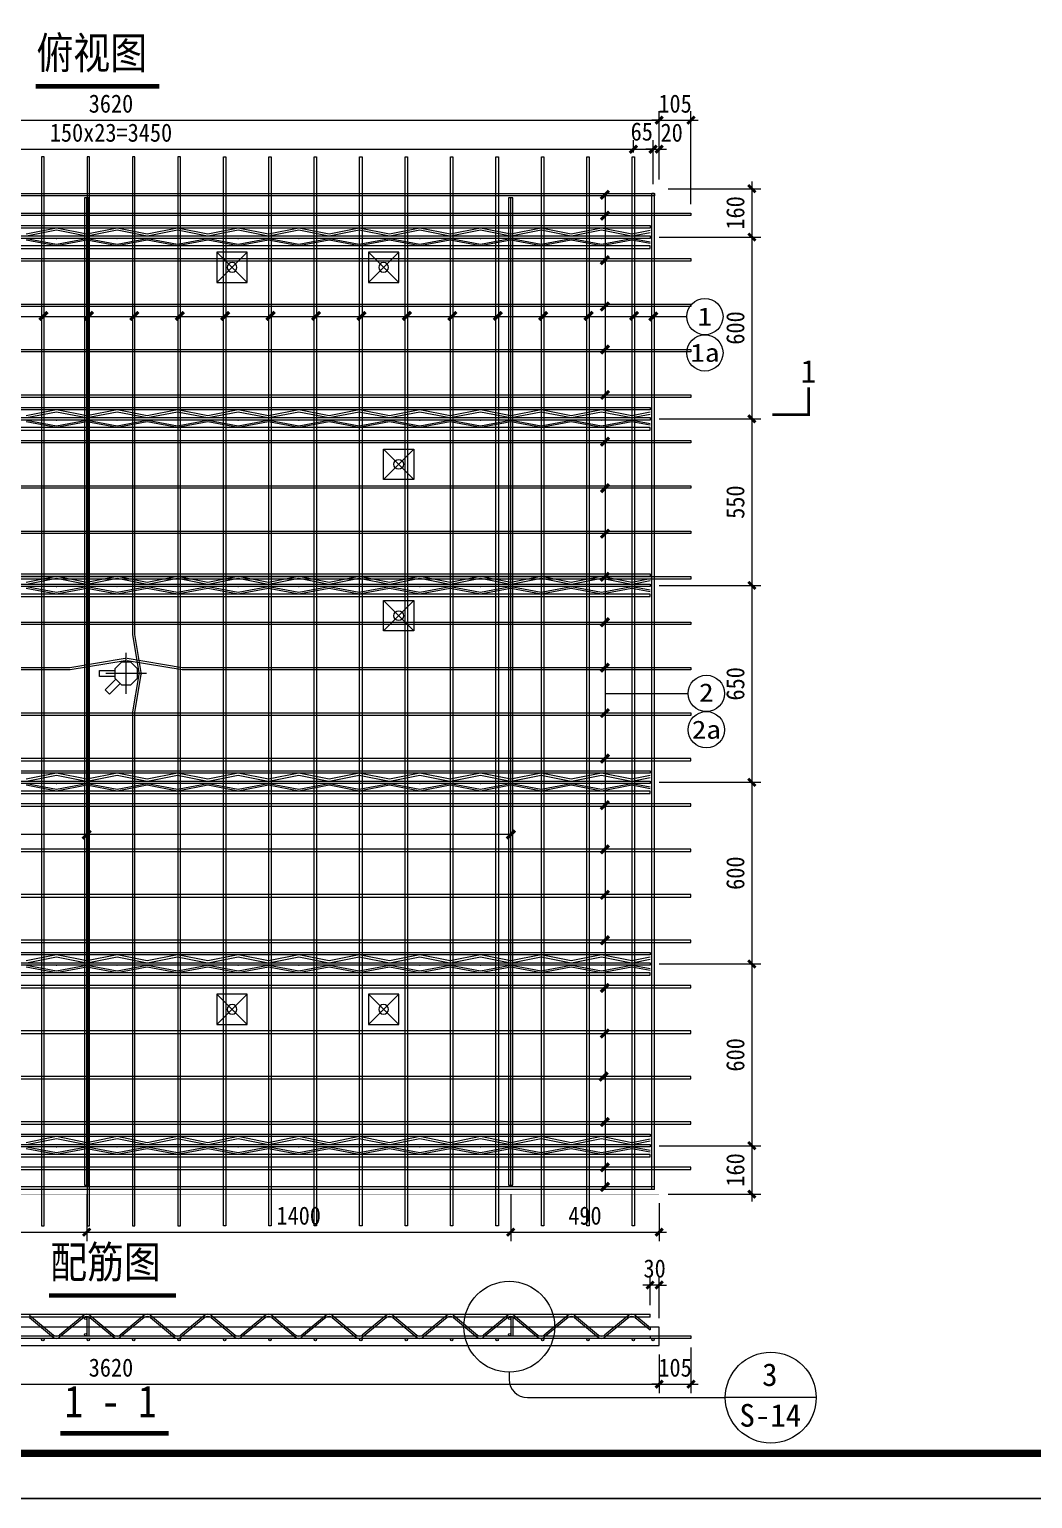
# Model space of a CAD drawing. Header units: millimetres. Extents: x 147 to 28941, y 5 to 9031.
# Drawn here: x 2966 to 6279, y 121 to 4973 of the extents above; entities that cross this region are included whole.
import ezdxf
from ezdxf.enums import TextEntityAlignment as Align

# ---------------------------------------------------------------- set-up
doc = ezdxf.new("R2010")
doc.units = ezdxf.units.MM
doc.linetypes.add('ACAD_ISO10W100', pattern=[18, 12, -3, 0, -3])
for name, color, linetype in [('EQUIP-照明', 3, 'Continuous'), ('S-DETL-TEXT', 7, 'Continuous'), ('YZ-下划线', 1, 'ACAD_ISO10W100'), ('YZ-标题文字', 2, 'Continuous'), ('YZ-索引图号', 3, 'Continuous'), ('图框2', 1, 'Continuous'), ('图框线', 7, 'Continuous'), ('桁架', 4, 'Continuous'), ('钢筋', 7, 'Continuous')]:
    doc.layers.add(name, color=color, linetype=linetype)
for name, color, linetype, lineweight in [('PUB_DIM', 3, 'Continuous', 15), ('YG-标注', 151, 'Continuous', 15), ('YZ-符号', 96, 'Continuous', 9), ('墙板支撑', 7, 'Continuous', 15), ('文字标注', 7, 'Continuous', 15), ('轮廓线', 2, 'Continuous', 13)]:
    doc.layers.add(name, color=color, linetype=linetype, lineweight=lineweight)
doc.styles.add('YG-样式 2', font='simhei.ttf')
doc.styles.add('YZ-样式 1', font='simhei.ttf', dxfattribs={"width": 0.85})
doc.styles.add('YZ-样式 2', font='simhei.ttf', dxfattribs={"width": 0.9})
doc.dimstyles.new('YZ-30', dxfattribs={"dimscale": 30, "dimtxt": 2, "dimasz": 0.8, "dimexe": 1, "dimexo": 1, "dimgap": 0.8, "dimtad": 1, "dimdec": 0, "dimzin": 1, "dimdsep": 46, "dimtxsty": 'YZ-样式 2', "dimblk": 'ARCHTICK', "dimcen": 250, "dimdle": 0.8, "dimclrd": 151, "dimclre": 151, "dimclrt": 7, "dimazin": 0, "dimtfac": 1, "dimtdec": 0, "dimtix": 1, "dimtmove": 2, "dimatfit": 2, "dimldrblk": 'ARCHTICK', "dimfxl": 1, "dimlwd": 9, "dimlwe": 9, "dimarcsym": 0})

# ---------------------------------------------------------------- blocks, each defined once
blk = doc.blocks.new('_ArchTick')
at = {"color": 0, "linetype": 'ByBlock', "const_width": 0.4}
blk.add_lwpolyline([(-0.5, -0.5), (0.5, 0.5)], dxfattribs=at)
blk = doc.blocks.new('*D42')
at = {"layer": 'Defpoints', "color": 0, "ltscale": 30, "transparency": 16777216}
for p in [(5015.7, 4286.7), (5015.7, 3686.7), (5351.8, 3686.7)]:
    blk.add_point(p, dxfattribs=at)
at = {"layer": 'YG-标注', "color": 151, "lineweight": 9, "ltscale": 30, "transparency": 16777216}
for p, q in [((5045.7, 4286.7), (5381.8, 4286.7)), ((5351.8, 4310.7), (5351.8, 3662.7)), ((5045.7, 3686.7), (5381.8, 3686.7))]:
    blk.add_line(p, q, dxfattribs=at)
at = {"layer": 'YG-标注', "color": 151, "lineweight": 9, "ltscale": 30, "transparency": 16777216, "xscale": 24, "yscale": 24, "zscale": 24}
for p, rotation in [((5351.8, 4286.7), 90), ((5351.8, 3686.7), 270)]:
    blk.add_blockref('_ArchTick', p, dxfattribs=dict(at, rotation=rotation))
at = {"layer": 'YG-标注', "color": 7, "lineweight": 9, "ltscale": 30, "transparency": 16777216, "insert": (5297.5, 3986.7), "char_height": 60, "attachment_point": 5, "rotation": 90, "style": 'YZ-样式 2'}
blk.add_mtext('600', dxfattribs=at)
blk = doc.blocks.new('*D43')
at = {"layer": 'Defpoints', "color": 0, "ltscale": 30, "transparency": 16777216}
for p in [(5045.7, 4446.7), (5015.7, 4286.7), (5351.8, 4286.7)]:
    blk.add_point(p, dxfattribs=at)
at = {"layer": 'YG-标注', "color": 151, "lineweight": 9, "ltscale": 30, "transparency": 16777216}
for p, q in [((5351.8, 4470.7), (5351.8, 4262.7)), ((5075.7, 4446.7), (5381.8, 4446.7)), ((5045.7, 4286.7), (5381.8, 4286.7))]:
    blk.add_line(p, q, dxfattribs=at)
at = {"layer": 'YG-标注', "color": 151, "lineweight": 9, "ltscale": 30, "transparency": 16777216, "xscale": 24, "yscale": 24, "zscale": 24}
for p, rotation in [((5351.8, 4446.7), 90), ((5351.8, 4286.7), 270)]:
    blk.add_blockref('_ArchTick', p, dxfattribs=dict(at, rotation=rotation))
at = {"layer": 'YG-标注', "color": 7, "lineweight": 9, "ltscale": 30, "transparency": 16777216, "insert": (5297.5, 4366.7), "char_height": 60, "attachment_point": 5, "rotation": 90, "style": 'YZ-样式 2'}
blk.add_mtext('160', dxfattribs=at)
blk = doc.blocks.new('*D44')
at = {"layer": 'Defpoints', "color": 0, "ltscale": 30, "transparency": 16777216}
for p in [(5015.7, 3686.7), (5015.7, 3136.7), (5351.8, 3136.7)]:
    blk.add_point(p, dxfattribs=at)
at = {"layer": 'YG-标注', "color": 151, "lineweight": 9, "ltscale": 30, "transparency": 16777216}
for p, q in [((5351.8, 3710.7), (5351.8, 3112.7)), ((5045.7, 3686.7), (5381.8, 3686.7)), ((5045.7, 3136.7), (5381.8, 3136.7))]:
    blk.add_line(p, q, dxfattribs=at)
at = {"layer": 'YG-标注', "color": 151, "lineweight": 9, "ltscale": 30, "transparency": 16777216, "xscale": 24, "yscale": 24, "zscale": 24}
for p, rotation in [((5351.8, 3686.7), 90), ((5351.8, 3136.7), 270)]:
    blk.add_blockref('_ArchTick', p, dxfattribs=dict(at, rotation=rotation))
at = {"layer": 'YG-标注', "color": 7, "ltscale": 30, "transparency": 16777216, "insert": (5297.5, 3411.7), "char_height": 60, "attachment_point": 5, "rotation": 90, "style": 'YZ-样式 2'}
blk.add_mtext('550', dxfattribs=at)
blk = doc.blocks.new('*D45')
at = {"layer": 'Defpoints', "color": 0, "ltscale": 30, "transparency": 16777216}
for p in [(5015.7, 3136.7), (5015.7, 2486.7), (5351.8, 2486.7)]:
    blk.add_point(p, dxfattribs=at)
at = {"layer": 'YG-标注', "color": 151, "lineweight": 9, "ltscale": 30, "transparency": 16777216}
for p, q in [((5351.8, 3160.7), (5351.8, 2462.7)), ((5045.7, 3136.7), (5381.8, 3136.7)), ((5045.7, 2486.7), (5381.8, 2486.7))]:
    blk.add_line(p, q, dxfattribs=at)
at = {"layer": 'YG-标注', "color": 151, "lineweight": 9, "ltscale": 30, "transparency": 16777216, "xscale": 24, "yscale": 24, "zscale": 24}
for p, rotation in [((5351.8, 3136.7), 90), ((5351.8, 2486.7), 270)]:
    blk.add_blockref('_ArchTick', p, dxfattribs=dict(at, rotation=rotation))
at = {"layer": 'YG-标注', "color": 7, "ltscale": 30, "transparency": 16777216, "insert": (5297.5, 2811.7), "char_height": 60, "attachment_point": 5, "rotation": 90, "style": 'YZ-样式 2'}
blk.add_mtext('650', dxfattribs=at)
blk = doc.blocks.new('*D46')
at = {"layer": 'Defpoints', "color": 0, "ltscale": 30, "transparency": 16777216}
for p in [(5015.7, 2486.7), (5015.7, 1886.7), (5351.8, 1886.7)]:
    blk.add_point(p, dxfattribs=at)
at = {"layer": 'YG-标注', "color": 151, "lineweight": 9, "ltscale": 30, "transparency": 16777216}
for p, q in [((5045.7, 2486.7), (5381.8, 2486.7)), ((5351.8, 2510.7), (5351.8, 1862.7)), ((5045.7, 1886.7), (5381.8, 1886.7))]:
    blk.add_line(p, q, dxfattribs=at)
at = {"layer": 'YG-标注', "color": 151, "lineweight": 9, "ltscale": 30, "transparency": 16777216, "xscale": 24, "yscale": 24, "zscale": 24}
for p, rotation in [((5351.8, 2486.7), 90), ((5351.8, 1886.7), 270)]:
    blk.add_blockref('_ArchTick', p, dxfattribs=dict(at, rotation=rotation))
at = {"layer": 'YG-标注', "color": 7, "ltscale": 30, "transparency": 16777216, "insert": (5297.5, 2186.7), "char_height": 60, "attachment_point": 5, "rotation": 90, "style": 'YZ-样式 2'}
blk.add_mtext('600', dxfattribs=at)
blk = doc.blocks.new('*D47')
at = {"layer": 'Defpoints', "color": 0, "ltscale": 30, "transparency": 16777216}
for p in [(5015.7, 1886.7), (5015.7, 1286.7), (5351.8, 1286.7)]:
    blk.add_point(p, dxfattribs=at)
at = {"layer": 'YG-标注', "color": 151, "lineweight": 9, "ltscale": 30, "transparency": 16777216}
for p, q in [((5351.8, 1910.7), (5351.8, 1262.7)), ((5045.7, 1886.7), (5381.8, 1886.7)), ((5045.7, 1286.7), (5381.8, 1286.7))]:
    blk.add_line(p, q, dxfattribs=at)
at = {"layer": 'YG-标注', "color": 151, "lineweight": 9, "ltscale": 30, "transparency": 16777216, "xscale": 24, "yscale": 24, "zscale": 24}
for p, rotation in [((5351.8, 1886.7), 90), ((5351.8, 1286.7), 270)]:
    blk.add_blockref('_ArchTick', p, dxfattribs=dict(at, rotation=rotation))
at = {"layer": 'YG-标注', "color": 7, "ltscale": 30, "transparency": 16777216, "insert": (5297.5, 1586.7), "char_height": 60, "attachment_point": 5, "rotation": 90, "style": 'YZ-样式 2'}
blk.add_mtext('600', dxfattribs=at)
blk = doc.blocks.new('*D48')
at = {"layer": 'Defpoints', "color": 0, "ltscale": 30, "transparency": 16777216}
for p in [(5015.7, 1286.7), (5045.7, 1126.7), (5351.8, 1126.7)]:
    blk.add_point(p, dxfattribs=at)
at = {"layer": 'YG-标注', "color": 151, "lineweight": 9, "ltscale": 30, "transparency": 16777216}
for p, q in [((5351.8, 1310.7), (5351.8, 1102.7)), ((5045.7, 1286.7), (5381.8, 1286.7)), ((5075.7, 1126.7), (5381.8, 1126.7))]:
    blk.add_line(p, q, dxfattribs=at)
at = {"layer": 'YG-标注', "color": 151, "lineweight": 9, "ltscale": 30, "transparency": 16777216, "xscale": 24, "yscale": 24, "zscale": 24}
for p, rotation in [((5351.8, 1286.7), 90), ((5351.8, 1126.7), 270)]:
    blk.add_blockref('_ArchTick', p, dxfattribs=dict(at, rotation=rotation))
at = {"layer": 'YG-标注', "color": 7, "ltscale": 30, "transparency": 16777216, "insert": (5297.5, 1206.7), "char_height": 60, "attachment_point": 5, "rotation": 90, "style": 'YZ-样式 2'}
blk.add_mtext('160', dxfattribs=at)
blk = doc.blocks.new('A$C7C4453D7')
at = {"color": 3, "lineweight": 15, "xscale": -80, "yscale": 80, "zscale": 80, "rotation": 180}
blk.add_blockref('_ArchTick', (0, 0), dxfattribs=at)
blk = doc.blocks.new('*D52')
at = {"layer": 'Defpoints', "color": 0, "ltscale": 30, "transparency": 16777216}
for p in [(5045.7, 4672.8), (1425.7, 4446.7), (5045.7, 4446.7)]:
    blk.add_point(p, dxfattribs=at)
at = {"layer": 'YG-标注', "color": 151, "lineweight": 9, "ltscale": 30, "transparency": 16777216}
for p, q in [((1401.7, 4672.8), (5069.7, 4672.8)), ((1425.7, 4476.7), (1425.7, 4702.8)), ((5045.7, 4476.7), (5045.7, 4702.8))]:
    blk.add_line(p, q, dxfattribs=at)
at = {"layer": 'YG-标注', "color": 151, "lineweight": 9, "ltscale": 30, "transparency": 16777216, "xscale": 24, "yscale": 24, "zscale": 24, "rotation": 180}
blk.add_blockref('_ArchTick', (1425.7, 4672.8), dxfattribs=at)
at = {"layer": 'YG-标注', "color": 151, "lineweight": 9, "ltscale": 30, "transparency": 16777216, "xscale": 24, "yscale": 24, "zscale": 24}
blk.add_blockref('_ArchTick', (5045.7, 4672.8), dxfattribs=at)
at = {"layer": 'YG-标注', "color": 7, "lineweight": 9, "ltscale": 30, "transparency": 16777216, "insert": (3235.7, 4727.2), "char_height": 60, "attachment_point": 5, "style": 'YZ-样式 2'}
blk.add_mtext('3620', dxfattribs=at)
blk = doc.blocks.new('*D53')
at = {"layer": 'Defpoints', "color": 0, "ltscale": 30, "transparency": 16777216}
for p in [(5150.7, 4672.8), (5045.7, 4446.7), (5150.7, 4365.7)]:
    blk.add_point(p, dxfattribs=at)
at = {"layer": 'YG-标注', "color": 151, "lineweight": 9, "ltscale": 30, "transparency": 16777216}
for p, q in [((5045.7, 4672.8), (5021.7, 4672.8)), ((5045.7, 4476.7), (5045.7, 4702.8)), ((5045.7, 4672.8), (5150.7, 4672.8)), ((5150.7, 4395.7), (5150.7, 4702.8)), ((5150.7, 4672.8), (5174.7, 4672.8))]:
    blk.add_line(p, q, dxfattribs=at)
at = {"layer": 'YG-标注', "color": 151, "lineweight": 9, "ltscale": 30, "transparency": 16777216, "xscale": 24, "yscale": 24, "zscale": 24}
blk.add_blockref('_ArchTick', (5045.7, 4672.8), dxfattribs=at)
at = {"layer": 'YG-标注', "color": 151, "lineweight": 9, "ltscale": 30, "transparency": 16777216, "xscale": 24, "yscale": 24, "zscale": 24, "rotation": 180}
blk.add_blockref('_ArchTick', (5150.7, 4672.8), dxfattribs=at)
at = {"layer": 'YG-标注', "color": 7, "ltscale": 30, "transparency": 16777216, "insert": (5098.2, 4727.2), "char_height": 60, "attachment_point": 5, "style": 'YZ-样式 2'}
blk.add_mtext('105', dxfattribs=at)
blk = doc.blocks.new('*D54')
at = {"layer": 'Defpoints', "color": 0, "ltscale": 30, "transparency": 16777216}
for p in [(5025.7, 4577), (4960.7, 4536.7), (5025.7, 4431.7)]:
    blk.add_point(p, dxfattribs=at)
at = {"layer": 'YG-标注', "color": 151, "lineweight": 9, "ltscale": 30, "transparency": 16777216}
for p, q in [((4936.7, 4577), (5049.7, 4577)), ((4960.7, 4566.7), (4960.7, 4607)), ((5025.7, 4461.7), (5025.7, 4607))]:
    blk.add_line(p, q, dxfattribs=at)
at = {"layer": 'YG-标注', "color": 151, "lineweight": 9, "ltscale": 30, "transparency": 16777216, "xscale": 24, "yscale": 24, "zscale": 24, "rotation": 180}
blk.add_blockref('_ArchTick', (4960.7, 4577), dxfattribs=at)
at = {"layer": 'YG-标注', "color": 151, "lineweight": 9, "ltscale": 30, "transparency": 16777216, "xscale": 24, "yscale": 24, "zscale": 24}
blk.add_blockref('_ArchTick', (5025.7, 4577), dxfattribs=at)
at = {"layer": 'YG-标注', "color": 7, "ltscale": 30, "transparency": 16777216, "insert": (4988.3, 4635), "char_height": 60, "attachment_point": 5, "style": 'YZ-样式 2'}
blk.add_mtext('65', dxfattribs=at)
blk = doc.blocks.new('*D55')
at = {"layer": 'Defpoints', "color": 0, "ltscale": 30, "transparency": 16777216}
for p in [(4960.7, 4577), (1510.7, 4536.7), (4960.7, 4536.7)]:
    blk.add_point(p, dxfattribs=at)
at = {"layer": 'YG-标注', "color": 151, "lineweight": 9, "ltscale": 30, "transparency": 16777216}
for p, q in [((1486.7, 4577), (4984.7, 4577)), ((1510.7, 4566.7), (1510.7, 4607)), ((4960.7, 4566.7), (4960.7, 4607))]:
    blk.add_line(p, q, dxfattribs=at)
at = {"layer": 'YG-标注', "color": 151, "lineweight": 9, "ltscale": 30, "transparency": 16777216, "xscale": 24, "yscale": 24, "zscale": 24, "rotation": 180}
blk.add_blockref('_ArchTick', (1510.7, 4577), dxfattribs=at)
at = {"layer": 'YG-标注', "color": 151, "lineweight": 9, "ltscale": 30, "transparency": 16777216, "xscale": 24, "yscale": 24, "zscale": 24}
blk.add_blockref('_ArchTick', (4960.7, 4577), dxfattribs=at)
at = {"layer": 'YG-标注', "color": 7, "ltscale": 30, "transparency": 16777216, "insert": (3235.7, 4631.3), "char_height": 60, "attachment_point": 5, "style": 'YZ-样式 2'}
blk.add_mtext('150x23=3450', dxfattribs=at)
blk = doc.blocks.new('*D56')
at = {"layer": 'Defpoints', "color": 0, "ltscale": 30, "transparency": 16777216}
for p in [(5045.7, 4577), (5025.7, 4431.7), (5045.7, 4446.7)]:
    blk.add_point(p, dxfattribs=at)
at = {"layer": 'YG-标注', "color": 151, "lineweight": 9, "ltscale": 30, "transparency": 16777216}
for p, q in [((5025.7, 4577), (5001.7, 4577)), ((5025.7, 4461.7), (5025.7, 4607)), ((5025.7, 4577), (5045.7, 4577)), ((5045.7, 4476.7), (5045.7, 4607)), ((5045.7, 4577), (5069.7, 4577))]:
    blk.add_line(p, q, dxfattribs=at)
at = {"layer": 'YG-标注', "color": 151, "lineweight": 9, "ltscale": 30, "transparency": 16777216, "xscale": 24, "yscale": 24, "zscale": 24}
blk.add_blockref('_ArchTick', (5025.7, 4577), dxfattribs=at)
at = {"layer": 'YG-标注', "color": 151, "lineweight": 9, "ltscale": 30, "transparency": 16777216, "xscale": 24, "yscale": 24, "zscale": 24, "rotation": 180}
blk.add_blockref('_ArchTick', (5045.7, 4577), dxfattribs=at)
at = {"layer": 'YG-标注', "color": 7, "ltscale": 30, "transparency": 16777216, "insert": (5087, 4631.3), "char_height": 60, "attachment_point": 5, "style": 'YZ-样式 2'}
blk.add_mtext('20', dxfattribs=at)
blk = doc.blocks.new('*D58')
at = {"layer": 'Defpoints', "color": 0, "ltscale": 30, "transparency": 16777216}
for p in [(1425.7, 627.4), (5045.7, 627.4), (5045.7, 499.4)]:
    blk.add_point(p, dxfattribs=at)
at = {"layer": 'YG-标注', "color": 151, "lineweight": 9, "ltscale": 30, "transparency": 16777216}
for p, q in [((1425.7, 597.4), (1425.7, 469.4)), ((5045.7, 597.4), (5045.7, 469.4)), ((1401.7, 499.4), (5069.7, 499.4))]:
    blk.add_line(p, q, dxfattribs=at)
at = {"layer": 'YG-标注', "color": 151, "lineweight": 9, "ltscale": 30, "transparency": 16777216, "xscale": 24, "yscale": 24, "zscale": 24, "rotation": 180}
blk.add_blockref('_ArchTick', (1425.7, 499.4), dxfattribs=at)
at = {"layer": 'YG-标注', "color": 151, "lineweight": 9, "ltscale": 30, "transparency": 16777216, "xscale": 24, "yscale": 24, "zscale": 24}
blk.add_blockref('_ArchTick', (5045.7, 499.4), dxfattribs=at)
at = {"layer": 'YG-标注', "color": 7, "lineweight": 9, "ltscale": 30, "transparency": 16777216, "insert": (3235.7, 553.7), "char_height": 60, "attachment_point": 5, "style": 'YZ-样式 2'}
blk.add_mtext('3620', dxfattribs=at)
blk = doc.blocks.new('*D59')
at = {"layer": 'Defpoints', "color": 0, "ltscale": 30, "transparency": 16777216}
for p in [(5150.7, 650.4), (5045.7, 627.4), (5150.7, 499.4)]:
    blk.add_point(p, dxfattribs=at)
at = {"layer": 'YG-标注', "color": 151, "lineweight": 9, "ltscale": 30, "transparency": 16777216}
for p, q in [((5045.7, 597.4), (5045.7, 469.4)), ((5150.7, 620.4), (5150.7, 469.4)), ((5045.7, 499.4), (5021.7, 499.4)), ((5045.7, 499.4), (5150.7, 499.4)), ((5150.7, 499.4), (5174.7, 499.4))]:
    blk.add_line(p, q, dxfattribs=at)
at = {"layer": 'YG-标注', "color": 151, "lineweight": 9, "ltscale": 30, "transparency": 16777216, "xscale": 24, "yscale": 24, "zscale": 24}
blk.add_blockref('_ArchTick', (5045.7, 499.4), dxfattribs=at)
at = {"layer": 'YG-标注', "color": 151, "lineweight": 9, "ltscale": 30, "transparency": 16777216, "xscale": 24, "yscale": 24, "zscale": 24, "rotation": 180}
blk.add_blockref('_ArchTick', (5150.7, 499.4), dxfattribs=at)
at = {"layer": 'YG-标注', "color": 7, "lineweight": 9, "ltscale": 30, "transparency": 16777216, "insert": (5098.2, 553.7), "char_height": 60, "attachment_point": 5, "style": 'YZ-样式 2'}
blk.add_mtext('105', dxfattribs=at)
blk = doc.blocks.new('*D60')
at = {"layer": 'Defpoints', "color": 0, "ltscale": 30, "transparency": 16777216}
for p in [(5015.7, 826.7), (5015.7, 730.5), (5045.7, 687.4)]:
    blk.add_point(p, dxfattribs=at)
at = {"layer": 'YG-标注', "color": 151, "lineweight": 9, "ltscale": 30, "transparency": 16777216}
for p, q in [((5015.7, 826.7), (4991.7, 826.7)), ((5015.7, 760.5), (5015.7, 856.7)), ((5045.7, 826.7), (5015.7, 826.7)), ((5045.7, 717.4), (5045.7, 856.7)), ((5045.7, 826.7), (5069.7, 826.7))]:
    blk.add_line(p, q, dxfattribs=at)
at = {"layer": 'YG-标注', "color": 151, "lineweight": 9, "ltscale": 30, "transparency": 16777216, "xscale": 24, "yscale": 24, "zscale": 24}
blk.add_blockref('_ArchTick', (5015.7, 826.7), dxfattribs=at)
at = {"layer": 'YG-标注', "color": 151, "lineweight": 9, "ltscale": 30, "transparency": 16777216, "xscale": 24, "yscale": 24, "zscale": 24, "rotation": 180}
blk.add_blockref('_ArchTick', (5045.7, 826.7), dxfattribs=at)
at = {"layer": 'YG-标注', "color": 7, "lineweight": 9, "ltscale": 30, "transparency": 16777216, "insert": (5030.7, 881), "char_height": 60, "attachment_point": 5, "style": 'YZ-样式 2'}
blk.add_mtext('30', dxfattribs=at)
blk = doc.blocks.new('A$C57DD017C')
at = {"layer": '桁架', "color": 4, "lineweight": 9}
for p, q in [((-3560, 38), (0, 38)), ((0, 30), (-3560, 30)), ((-3560, 4), (0, 4)), ((-1960, 30), (-2060, 10)), ((-2059.3, 4), (-1960, 23.7)), ((-1960.9, 4), (-1959.3, 4)), ((-1860, 10), (-1960, 30)), ((-1960, 23.7), (-1860.9, 4)), ((-1760, 30), (-1860, 10)), ((-1859.1, 4), (-1760, 23.7)), ((-1760.9, 4), (-1759.1, 4)), ((-1660, 10), (-1760, 30)), ((-1760, 23.7), (-1660.9, 4)), ((-1560, 30), (-1660, 10)), ((-1659.1, 4), (-1560, 23.7)), ((-1560.9, 4), (-1559.1, 4)), ((-1460, 10), (-1560, 30)), ((-1560, 23.7), (-1460.9, 4)), ((-1360, 30), (-1460, 10)), ((-1459.1, 4), (-1360, 23.7)), ((-1360.9, 4), (-1359.1, 4)), ((-1260, 10), (-1360, 30)), ((-1360, 23.7), (-1260.9, 4)), ((-1160, 30), (-1260, 10)), ((-1259.1, 4), (-1160, 23.7)), ((-1160.9, 4), (-1159.1, 4)), ((-1160.9, 4), (-1159.3, 4)), ((-1060, 10), (-1160, 30)), ((-1160, 23.7), (-1060.9, 4)), ((-960, 30), (-1060, 10)), ((-1059.1, 4), (-960, 23.7)), ((-960.9, 4), (-959.1, 4)), ((-960.9, 4), (-959.1, 4)), ((-960.9, 4), (-959.3, 4)), ((-860, 10), (-960, 30)), ((-960, 23.7), (-860.9, 4)), ((-760, 30), (-860, 10)), ((-859.1, 4), (-760, 23.7)), ((-760.9, 4), (-759.1, 4)), ((-660, 10), (-760, 30)), ((-760, 23.7), (-660.9, 4)), ((-560, 30), (-660, 10)), ((-659.1, 4), (-560, 23.7)), ((-560.9, 4), (-559.1, 4)), ((-460, 10), (-560, 30)), ((-560, 23.7), (-460.9, 4)), ((-360, 30), (-460, 10)), ((-459.1, 4), (-360, 23.7)), ((-360.9, 4), (-359.1, 4)), ((-260, 10), (-360, 30)), ((-360, 23.7), (-260.9, 4)), ((-160, 30), (-260, 10)), ((-259.1, 4), (-160, 23.7)), ((-160.9, 4), (-159.1, 4)), ((-160.9, 4), (-159.1, 4)), ((-60, 10), (-160, 30)), ((-160, 23.7), (-60.9, 4)), ((0, 22), (-60, 10)), ((-59.1, 4), (0, 15.7)), ((0, 38), (0, 30)), ((0, 4), (0, -4)), ((0, -4), (-3560, -4)), ((0, -29), (-3560, -29)), ((-3560, -37), (0, -37)), ((-1960, -29), (-2060, -10)), ((-2059.3, -4), (-1960, -22.7)), ((-1960.9, -4), (-1959.3, -4)), ((-1960, -22.7), (-1860.9, -4)), ((-1860, -10), (-1960, -29)), ((-1760, -29), (-1860, -10)), ((-1859.1, -4), (-1760, -22.7)), ((-1760.9, -4), (-1759.1, -4)), ((-1760, -22.7), (-1660.9, -4)), ((-1660, -10), (-1760, -29)), ((-1560, -29), (-1660, -10)), ((-1659.1, -4), (-1560, -22.7)), ((-1560.9, -4), (-1559.1, -4)), ((-1560, -22.7), (-1460.9, -4)), ((-1460, -10), (-1560, -29)), ((-1360, -29), (-1460, -10)), ((-1459.1, -4), (-1360, -22.7)), ((-1360.9, -4), (-1359.1, -4)), ((-1360, -22.7), (-1260.9, -4)), ((-1260, -10), (-1360, -29)), ((-1160, -29), (-1260, -10)), ((-1259.1, -4), (-1160, -22.7)), ((-1160.9, -4), (-1159.1, -4)), ((-1160.9, -4), (-1159.3, -4)), ((-1160, -22.7), (-1060.9, -4)), ((-1060, -10), (-1160, -29)), ((-960, -29), (-1060, -10)), ((-1059.1, -4), (-960, -22.7)), ((-960.9, -4), (-959.1, -4)), ((-960.9, -4), (-959.1, -4)), ((-960.9, -4), (-959.3, -4)), ((-960, -22.7), (-860.9, -4)), ((-860, -10), (-960, -29)), ((-760, -29), (-860, -10)), ((-859.1, -4), (-760, -22.7)), ((-760.9, -4), (-759.1, -4)), ((-760, -22.7), (-660.9, -4)), ((-660, -10), (-760, -29)), ((-560, -29), (-660, -10)), ((-659.1, -4), (-560, -22.7)), ((-560.9, -4), (-559.1, -4)), ((-560, -22.7), (-460.9, -4)), ((-460, -10), (-560, -29)), ((-360, -29), (-460, -10)), ((-459.1, -4), (-360, -22.7)), ((-360.9, -4), (-359.1, -4)), ((-360, -22.7), (-260.9, -4)), ((-260, -10), (-360, -29)), ((-160, -29), (-260, -10)), ((-259.1, -4), (-160, -22.7)), ((-160.9, -4), (-159.1, -4)), ((-160.9, -4), (-159.1, -4)), ((-160, -22.7), (-60.9, -4)), ((-60, -10), (-160, -29)), ((0, -21.4), (-60, -10)), ((-59.1, -4), (0, -15.1)), ((0, -37), (0, -29))]:
    blk.add_line(p, q, dxfattribs=at)
blk = doc.blocks.new('*D92')
at = {"layer": 'Defpoints', "color": 0, "ltscale": 30, "transparency": 16777216}
for p in [(1755.5, 1156.7), (3155.6, 1156.3), (3155.6, 1001.1)]:
    blk.add_point(p, dxfattribs=at)
at = {"layer": 'YG-标注', "color": 151, "lineweight": 9, "ltscale": 30, "transparency": 16777216}
for p, q in [((1755.5, 1126.7), (1755.5, 971.1)), ((3155.6, 1126.3), (3155.6, 971.1)), ((1731.5, 1001.1), (3179.6, 1001.1))]:
    blk.add_line(p, q, dxfattribs=at)
at = {"layer": 'YG-标注', "color": 151, "lineweight": 9, "ltscale": 30, "transparency": 16777216, "xscale": 24, "yscale": 24, "zscale": 24, "rotation": 180}
blk.add_blockref('_ArchTick', (1755.5, 1001.1), dxfattribs=at)
at = {"layer": 'YG-标注', "color": 151, "lineweight": 9, "ltscale": 30, "transparency": 16777216, "xscale": 24, "yscale": 24, "zscale": 24}
blk.add_blockref('_ArchTick', (3155.6, 1001.1), dxfattribs=at)
at = {"layer": 'YG-标注', "color": 7, "ltscale": 30, "transparency": 16777216, "insert": (2455.5, 1055.5), "char_height": 60, "attachment_point": 5, "style": 'YZ-样式 2'}
blk.add_mtext('1400', dxfattribs=at)
blk = doc.blocks.new('*D93')
at = {"layer": 'Defpoints', "color": 0, "ltscale": 30, "transparency": 16777216}
for p in [(3155.6, 1156.3), (4555.5, 1156.7), (4555.5, 1001.1)]:
    blk.add_point(p, dxfattribs=at)
at = {"layer": 'YG-标注', "color": 151, "lineweight": 9, "ltscale": 30, "transparency": 16777216}
for p, q in [((3155.6, 1126.3), (3155.6, 971.1)), ((4555.5, 1126.7), (4555.5, 971.1)), ((3131.6, 1001.1), (4579.5, 1001.1))]:
    blk.add_line(p, q, dxfattribs=at)
at = {"layer": 'YG-标注', "color": 151, "lineweight": 9, "ltscale": 30, "transparency": 16777216, "xscale": 24, "yscale": 24, "zscale": 24, "rotation": 180}
blk.add_blockref('_ArchTick', (3155.6, 1001.1), dxfattribs=at)
at = {"layer": 'YG-标注', "color": 151, "lineweight": 9, "ltscale": 30, "transparency": 16777216, "xscale": 24, "yscale": 24, "zscale": 24}
blk.add_blockref('_ArchTick', (4555.5, 1001.1), dxfattribs=at)
at = {"layer": 'YG-标注', "color": 7, "ltscale": 30, "transparency": 16777216, "insert": (3855.5, 1055.5), "char_height": 60, "attachment_point": 5, "style": 'YZ-样式 2'}
blk.add_mtext('1400', dxfattribs=at)
blk = doc.blocks.new('*D94')
at = {"layer": 'Defpoints', "color": 0, "ltscale": 30, "transparency": 16777216}
for p in [(4555.5, 1156.7), (5045.7, 1126.7), (5045.7, 1001.1)]:
    blk.add_point(p, dxfattribs=at)
at = {"layer": 'YG-标注', "color": 151, "lineweight": 9, "ltscale": 30, "transparency": 16777216}
for p, q in [((4555.5, 1126.7), (4555.5, 971.1)), ((5045.7, 1096.7), (5045.7, 971.1)), ((4531.5, 1001.1), (5069.7, 1001.1))]:
    blk.add_line(p, q, dxfattribs=at)
at = {"layer": 'YG-标注', "color": 151, "lineweight": 9, "ltscale": 30, "transparency": 16777216, "xscale": 24, "yscale": 24, "zscale": 24, "rotation": 180}
blk.add_blockref('_ArchTick', (4555.5, 1001.1), dxfattribs=at)
at = {"layer": 'YG-标注', "color": 151, "lineweight": 9, "ltscale": 30, "transparency": 16777216, "xscale": 24, "yscale": 24, "zscale": 24}
blk.add_blockref('_ArchTick', (5045.7, 1001.1), dxfattribs=at)
at = {"layer": 'YG-标注', "color": 7, "ltscale": 30, "transparency": 16777216, "insert": (4800.6, 1055.5), "char_height": 60, "attachment_point": 5, "style": 'YZ-样式 2'}
blk.add_mtext('490', dxfattribs=at)
blk = doc.blocks.new('A$C184909A8')
at = {"layer": '桁架', "color": 4, "lineweight": 9}
for p, q in [((-6.5, 0), (-6.5, -62.1)), ((0, 0), (0, -62.1))]:
    blk.add_line(p, q, dxfattribs=at)
for centre in [(-10.5, -4), (-10.5, -58.1)]:
    blk.add_circle(centre, 4, dxfattribs=at)
blk = doc.blocks.new('A$C58884BC7')
at = {"layer": '钢筋', "color": 4, "lineweight": 13}
for points in [[(-7.2, 0), (7.3, 0), (7.3, 3200), (7.3, 3260), (-7.2, 3260)], [(-7.2, 3260), (-7.2, 3260), (-7.2, 0)], [(-0.8, 3260), (-0.8, 3200), (-0.8, 0)]]:
    blk.add_lwpolyline(points, dxfattribs=at)
blk = doc.blocks.new('A$C6C6A476D')
at = {"layer": '墙板支撑', "color": 6, "ltscale": 30}
for p, q in [((50, 50), (-50, -50)), ((-50, 50), (50, -50))]:
    blk.add_line(p, q, dxfattribs=at)
blk.add_lwpolyline([(-50, 50), (50, 50), (50, -50), (-50, -50)], close=True, dxfattribs=at)
blk.add_circle((0, 0), 16, dxfattribs=at)
blk = doc.blocks.new('A$C35D967A2')
at = {"layer": '墙板支撑', "color": 0, "ltscale": 30}
for p in [(50, 50), (550, 50)]:
    blk.add_blockref('A$C6C6A476D', p, dxfattribs=at)

msp = doc.modelspace()

# ---------------------------------------------------------------- linework, layer by layer
at = {"layer": 'EQUIP-照明', "color": 2, "lineweight": 15}
for p, q in [((3285.7, 2778.8), (3285.7, 2913.8)), ((3353.2, 2846.3), (3218.2, 2846.3))]:
    msp.add_line(p, q, dxfattribs=at)
for points in [[(3323.2, 2861.8), (3301.3, 2883.8), (3270.2, 2883.8), (3248.2, 2861.8), (3248.2, 2830.7), (3270.2, 2808.8), (3301.3, 2808.8), (3323.2, 2830.7)], [(3198.2, 2856.3), (3248.2, 2856.3), (3248.2, 2836.3), (3198.2, 2836.3)], [(3230.9, 2777.3), (3266.3, 2812.7), (3252.1, 2826.8), (3216.8, 2791.5)]]:
    msp.add_lwpolyline(points, close=True, dxfattribs=at)
at = {"layer": 'PUB_DIM', "color": 1, "const_width": 9}
msp.add_lwpolyline([(5539.6, 3790.4), (5539.6, 3700.4), (5419.6, 3700.4)], dxfattribs=at)
at = {"layer": 'YZ-下划线', "color": 1, "linetype": 'ByBlock', "const_width": 15}
for points in [[(2987.5, 4784.5), (3395, 4784.5)], [(3031, 791.9), (3450.4, 791.9)], [(3068.8, 337.2), (3425.7, 337.2)]]:
    msp.add_lwpolyline(points, dxfattribs=at)
at = {"layer": 'YZ-符号', "color": 3, "lineweight": 13}
for p, q in [((4867, 4422.7), (4867, 1150.7)), ((1451.7, 4024.5), (5136.6, 4024.5)), ((4867, 2780), (5141.5, 2780))]:
    msp.add_line(p, q, dxfattribs=at)
at = {"layer": 'YZ-符号', "color": 3}
msp.add_line((4564.2, 2313.8), (1305.3, 2313.8), dxfattribs=at)
at = {"layer": 'YZ-符号', "color": 1, "lineweight": 13, "ltscale": 100}
for p, q in [((4550.6, 538.9), (4550.6, 514.8)), ((4610.6, 454.8), (5264.2, 454.8))]:
    msp.add_line(p, q, dxfattribs=at)
at = {"layer": 'YZ-符号', "color": 1, "ltscale": 100}
msp.add_line((5564.2, 454.8), (5264.2, 454.8), dxfattribs=at)
at = {"layer": 'YZ-符号', "color": 3}
for centre in [(5196.6, 4024.5), (5196.6, 3904.5), (5201.5, 2780), (5201.5, 2660)]:
    msp.add_circle(centre, 60, dxfattribs=at)
at = {"layer": 'YZ-符号', "color": 1, "ltscale": 100}
for centre in [(4550.6, 688.9), (5414.2, 454.8)]:
    msp.add_circle(centre, 150, dxfattribs=at)
at = {"layer": 'YZ-符号', "color": 1, "lineweight": 13, "ltscale": 100}
msp.add_arc((4610.6, 514.8), 60, 180, 270, dxfattribs=at)
at = {"layer": '图框2', "color": 1}
msp.add_lwpolyline([(147.2, 9031.4), (147.2, 121.4), (12747.2, 121.4), (12747.2, 9031.4)], close=True, dxfattribs=at)
at = {"layer": '图框线', "const_width": 24}
msp.add_lwpolyline([(447.2, 8881.4), (12597.2, 8881.4), (12597.2, 271.4), (447.2, 271.4)], close=True, dxfattribs=at)
at = {"layer": '桁架', "color": 4, "lineweight": 9}
for p, q in [((1455.7, 730.5), (5015.7, 730.5)), ((5015.7, 720.5), (5015.7, 730.5)), ((5015.7, 720.5), (1455.7, 720.5)), ((2966.3, 726.7), (3045.5, 661.2)), ((2966.3, 719.4), (3045.7, 653.8)), ((3145.7, 726.9), (3065.5, 661.1)), ((3145.6, 719.5), (3066.1, 654)), ((3166.3, 726.7), (3245.5, 661.2)), ((3166.3, 719.4), (3245.7, 653.8)), ((3345.7, 726.9), (3265.5, 661.1)), ((3345.6, 719.5), (3266.1, 654)), ((3366.3, 726.7), (3445.5, 661.2)), ((3366.3, 719.4), (3445.7, 653.8)), ((3545.7, 726.9), (3465.5, 661.1)), ((3545.6, 719.5), (3466.1, 654)), ((3566.3, 726.7), (3645.5, 661.2)), ((3566.3, 719.4), (3645.7, 653.8)), ((3745.7, 726.9), (3665.5, 661.1)), ((3745.6, 719.5), (3666.1, 654)), ((3766.3, 726.7), (3845.5, 661.2)), ((3766.3, 719.4), (3845.7, 653.8)), ((3945.7, 726.9), (3865.5, 661.1)), ((3945.6, 719.5), (3866.1, 654)), ((3966.3, 726.7), (4045.5, 661.2)), ((3966.3, 719.4), (4045.7, 653.8)), ((4145.7, 726.9), (4065.5, 661.1)), ((4145.6, 719.5), (4066.1, 654)), ((4166.3, 726.7), (4245.5, 661.2)), ((4166.3, 719.4), (4245.7, 653.8)), ((4345.7, 726.9), (4265.5, 661.1)), ((4345.6, 719.5), (4266.1, 654)), ((4366.3, 726.7), (4445.5, 661.2)), ((4366.3, 719.4), (4445.7, 653.8)), ((4545.7, 726.9), (4465.5, 661.1)), ((4545.6, 719.5), (4466.1, 654)), ((4566.3, 726.7), (4645.5, 661.2)), ((4566.3, 719.4), (4645.7, 653.8)), ((4745.7, 726.9), (4665.5, 661.1)), ((4745.6, 719.5), (4666.1, 654)), ((4766.3, 726.7), (4845.5, 661.2)), ((4766.3, 719.4), (4845.7, 653.8)), ((4945.7, 726.9), (4865.5, 661.1)), ((4945.6, 719.5), (4866.1, 654)), ((4966.3, 726.7), (5015.7, 685.9)), ((4966.3, 719.4), (5015.7, 678.6)), ((5015.7, 685.9), (5015.7, 678.6)), ((1455.7, 658.4), (5015.7, 658.4)), ((5015.7, 650.4), (1455.7, 650.4)), ((5015.7, 658.4), (5015.7, 650.4))]:
    msp.add_line(p, q, dxfattribs=at)
for centre, radius, start, end in [((3155.9, 714.2), 16.2, 50.127, 128.9467), ((3355.9, 714.2), 16.2, 50.127, 128.9467), ((3555.9, 714.2), 16.2, 50.127, 128.9467), ((3755.9, 714.2), 16.2, 50.127, 128.9467), ((3955.9, 714.2), 16.2, 50.127, 128.9467), ((4155.9, 714.2), 16.2, 50.127, 128.9467), ((4355.9, 714.2), 16.2, 50.127, 128.9467), ((4555.9, 714.2), 16.2, 50.127, 128.9467), ((4755.9, 714.2), 16.2, 50.127, 128.9467), ((4955.9, 714.2), 16.2, 50.127, 128.9467), ((3155.9, 706.6), 16.5, 50.8447, 128.6685), ((3355.9, 706.6), 16.5, 50.8447, 128.6685), ((3555.9, 706.6), 16.5, 50.8447, 128.6685), ((3755.9, 706.6), 16.5, 50.8447, 128.6685), ((3955.9, 706.6), 16.5, 50.8447, 128.6685), ((4155.9, 706.6), 16.5, 50.8447, 128.6685), ((4355.9, 706.6), 16.5, 50.8447, 128.6685), ((4555.9, 706.6), 16.5, 50.8447, 128.6685), ((4755.9, 706.6), 16.5, 50.8447, 128.6685), ((4955.9, 706.6), 16.5, 50.8447, 128.6685), ((3055.6, 674.3), 16.5, 232.4949, 308.5712), ((3055.8, 666.9), 16.5, 232.5315, 308.6383), ((3255.6, 674.3), 16.5, 232.4949, 308.5712), ((3255.8, 666.9), 16.5, 232.5315, 308.6383), ((3455.6, 674.3), 16.5, 232.4949, 308.5712), ((3455.8, 666.9), 16.5, 232.5315, 308.6383), ((3655.6, 674.3), 16.5, 232.4949, 308.5712), ((3655.8, 666.9), 16.5, 232.5315, 308.6383), ((3855.6, 674.3), 16.5, 232.4949, 308.5712), ((3855.8, 666.9), 16.5, 232.5315, 308.6383), ((4055.6, 674.3), 16.5, 232.4949, 308.5712), ((4055.8, 666.9), 16.5, 232.5315, 308.6383), ((4255.6, 674.3), 16.5, 232.4949, 308.5712), ((4255.8, 666.9), 16.5, 232.5315, 308.6383), ((4455.6, 674.3), 16.5, 232.4949, 308.5712), ((4455.8, 666.9), 16.5, 232.5315, 308.6383), ((4655.6, 674.3), 16.5, 232.4949, 308.5712), ((4655.8, 666.9), 16.5, 232.5315, 308.6383), ((4855.6, 674.3), 16.5, 232.4949, 308.5712), ((4855.8, 666.9), 16.5, 232.5315, 308.6383)]:
    msp.add_arc(centre, radius, start, end, dxfattribs=at)
at = {"layer": '轮廓线', "color": 2, "lineweight": 30, "const_width": 0.05}
msp.add_lwpolyline([(5045.7, 4446.7), (5045.7, 1126.7), (1425.7, 1126.7), (1425.7, 4446.7)], close=True, dxfattribs=at)
at = {"layer": '轮廓线', "color": 2, "lineweight": 9}
msp.add_lwpolyline([(1425.7, 627.4), (5045.7, 627.4), (5045.7, 687.4), (4345.7, 687.4), (1425.7, 687.4), (1425.7, 687.4)], close=True, dxfattribs=at)
at = {"layer": '钢筋', "color": 5, "lineweight": 13}
for points in [[(3014.7, 4446.7), (3014.7, 4551.7), (3006.7, 4551.7), (3006.7, 4446.7), (3006.7, 1021.7), (3014.7, 1021.7)], [(3164.7, 4446.7), (3164.7, 4551.7), (3156.7, 4551.7), (3156.7, 4446.7), (3156.7, 1021.7), (3164.7, 1021.7)], [(3464.7, 4446.7), (3464.7, 4551.7), (3456.7, 4551.7), (3456.7, 4446.7), (3456.7, 1021.7), (3464.7, 1021.7)], [(3606.7, 4446.7), (3606.7, 4551.7), (3614.7, 4551.7), (3614.7, 4446.7), (3614.7, 1021.7), (3606.7, 1021.7)], [(3756.7, 4446.7), (3756.7, 4551.7), (3764.7, 4551.7), (3764.7, 4446.7), (3764.7, 1021.7), (3756.7, 1021.7)], [(3906.7, 4446.7), (3906.7, 4551.7), (3914.7, 4551.7), (3914.7, 4446.7), (3914.7, 1021.7), (3906.7, 1021.7)], [(4056.7, 4446.7), (4056.7, 4551.7), (4064.7, 4551.7), (4064.7, 4446.7), (4064.7, 1021.7), (4056.7, 1021.7)], [(4206.7, 4446.7), (4206.7, 4551.7), (4214.7, 4551.7), (4214.7, 4446.7), (4214.7, 1021.7), (4206.7, 1021.7)], [(4356.7, 4446.7), (4356.7, 4551.7), (4364.7, 4551.7), (4364.7, 4446.7), (4364.7, 1021.7), (4356.7, 1021.7)], [(4506.7, 4446.7), (4506.7, 4551.7), (4514.7, 4551.7), (4514.7, 4446.7), (4514.7, 1021.7), (4506.7, 1021.7)], [(4656.7, 4446.7), (4656.7, 4551.7), (4664.7, 4551.7), (4664.7, 4446.7), (4664.7, 1021.7), (4656.7, 1021.7)], [(4806.7, 4446.7), (4806.7, 4551.7), (4814.7, 4551.7), (4814.7, 4446.7), (4814.7, 1021.7), (4806.7, 1021.7)], [(4956.7, 4446.7), (4956.7, 4551.7), (4964.7, 4551.7), (4964.7, 4446.7), (4964.7, 1021.7), (4956.7, 1021.7)], [(5021.7, 4431.7), (5021.7, 4431.7), (5029.7, 4431.7), (5029.7, 4431.7), (5029.7, 1141.7), (5021.7, 1141.7)]]:
    msp.add_lwpolyline(points, close=True, dxfattribs=at)
msp.add_lwpolyline([(3327.7, 2843), (3307, 2718.9, 0.041311), (3306.7, 2715.6), (3306.7, 1021.7), (3314.7, 1021.7), (3314.7, 2715, -0.041311), (3315, 2718.2), (3335.8, 2843, 0.082763), (3335.8, 2849.6), (3315, 2974.3, -0.041311), (3314.7, 2977.6), (3314.7, 4446.7), (3314.7, 4551.7), (3306.7, 4551.7), (3306.7, 4446.7), (3306.7, 2976.9, 0.041311), (3307, 2973.6), (3327.7, 2849.6, -0.082763)], format="xyb", close=True, dxfattribs=at)
at = {"layer": '钢筋', "color": 1, "lineweight": 13}
for points in [[(1440.7, 4430.7), (5030.7, 4430.7), (5030.7, 4422.7), (1440.7, 4422.7)], [(1320.7, 4365.7), (5150.7, 4365.7), (5150.7, 4357.7), (1320.7, 4357.7)], [(1320.7, 4215.7), (5150.7, 4215.7), (5150.7, 4207.7), (1320.7, 4207.7)], [(1320.7, 4065.7), (5150.7, 4065.7), (5150.7, 4057.7), (1320.7, 4057.7)], [(1320.7, 3915.7), (5150.7, 3915.7), (5150.7, 3907.7), (1320.7, 3907.7)], [(1320.7, 3765.7), (5150.7, 3765.7), (5150.7, 3757.7), (1320.7, 3757.7)], [(1320.7, 3615.7), (5150.7, 3615.7), (5150.7, 3607.7), (1320.7, 3607.7)], [(1320.7, 3465.7), (5150.7, 3465.7), (5150.7, 3457.7), (1320.7, 3457.7)], [(1320.7, 3315.7), (5150.7, 3315.7), (5150.7, 3307.7), (1320.7, 3307.7)], [(1320.7, 3165.7), (5150.7, 3165.7), (5150.7, 3157.7), (1320.7, 3157.7)], [(1320.7, 3015.7), (5150.7, 3015.7), (5150.7, 3007.7), (1320.7, 3007.7)], [(1320.7, 2715.7), (5150.7, 2715.7), (5150.7, 2707.7), (1320.7, 2707.7)], [(1320.7, 2557.7), (5150.7, 2557.7), (5150.7, 2565.7), (1320.7, 2565.7)], [(1320.7, 2407.7), (5150.7, 2407.7), (5150.7, 2415.7), (1320.7, 2415.7)], [(1320.7, 2257.7), (5150.7, 2257.7), (5150.7, 2265.7), (1320.7, 2265.7)], [(1320.7, 2107.7), (5150.7, 2107.7), (5150.7, 2115.7), (1320.7, 2115.7)], [(1320.7, 1957.7), (5150.7, 1957.7), (5150.7, 1965.7), (1320.7, 1965.7)], [(1320.7, 1807.7), (5150.7, 1807.7), (5150.7, 1815.7), (1320.7, 1815.7)], [(1320.7, 1657.7), (5150.7, 1657.7), (5150.7, 1665.7), (1320.7, 1665.7)], [(1320.7, 1507.7), (5150.7, 1507.7), (5150.7, 1515.7), (1320.7, 1515.7)], [(1320.7, 1357.7), (5150.7, 1357.7), (5150.7, 1365.7), (1320.7, 1365.7)], [(1320.7, 1207.7), (5150.7, 1207.7), (5150.7, 1215.7), (1320.7, 1215.7)], [(1440.7, 1142.7), (5030.7, 1142.7), (5030.7, 1150.7), (1440.7, 1150.7)], [(1320.7, 658.4), (5150.7, 658.4), (5150.7, 650.4), (1320.7, 650.4)]]:
    msp.add_lwpolyline(points, close=True, dxfattribs=at)
for points in [[(3282.4, 2888.2), (3100.9, 2858, -0.041311), (3097.6, 2857.7), (1320.7, 2857.7), (1320.7, 2865.7), (3097, 2865.7, 0.041311), (3100.3, 2866), (3282.4, 2896.3)], [(3289, 2896.3), (3471.2, 2866, 0.041311), (3474.5, 2865.7), (5150.7, 2865.7), (5150.7, 2857.7), (3473.8, 2857.7, -0.041311), (3470.5, 2858), (3289, 2888.2)]]:
    msp.add_lwpolyline(points, format="xyb", dxfattribs=at)
at = {"layer": '钢筋', "color": 5, "lineweight": 13}
for centre in [(3010.7, 646.4), (3160.7, 646.4), (3310.7, 646.4), (3460.7, 646.4), (3610.7, 646.4), (3760.7, 646.4), (3910.7, 646.4), (4060.7, 646.4), (4210.7, 646.4), (4360.7, 646.4), (4510.7, 646.4), (4660.7, 646.4), (4810.7, 646.4), (4960.7, 646.4), (5025.7, 646.4)]:
    msp.add_circle(centre, 4, dxfattribs=at)

# ---------------------------------------------------------------- block references
at = {"layer": 'S-DETL-TEXT', "xscale": -0.3333333333284827, "yscale": 0.3333333333357586, "zscale": 0.3333333333333333}
for p in [(4866.4, 4426.4), (4867, 4357.7), (4866.4, 4210.7), (4866.4, 4057.7), (3012.8, 4026.4), (3162.8, 4026.4), (3312.8, 4026.4), (3462.8, 4026.4), (3612.8, 4026.4), (3762.8, 4026.4), (3912.8, 4026.4), (4062.8, 4026.4), (4212.8, 4026.4), (4362.8, 4026.4), (4512.8, 4026.4), (4662.8, 4026.4), (4812.8, 4026.4), (4962.8, 4026.4), (5026.5, 4024.5), (4867, 3915.7), (4867, 3765.7), (4867, 3611.5), (4867, 3457.7), (4867, 3307.7), (4866.4, 3165.1), (4866.4, 3015.1), (4866.4, 2865.1), (4866.4, 2715.1), (4866.4, 2565.1), (4866.4, 2411.2), (4866.4, 2265.1), (4866.4, 2115.1), (4866.4, 1965.1), (4866.4, 1807.1), (4866.4, 1657.1), (4862.2, 1515.1), (4866.4, 1365.1), (4866.4, 1215.1), (4866.4, 1150.7)]:
    msp.add_blockref('A$C7C4453D7', p, dxfattribs=at)
at = {"layer": 'YG-标注', "color": 0, "ltscale": 30}
for name, p in [('A$C58884BC7', (3155.6, 1156.3)), ('A$C58884BC7', (4555.5, 1156.3)), ('A$C184909A8', (3162.9, 720.5)), ('A$C184909A8', (4562.7, 720.5))]:
    msp.add_blockref(name, p, dxfattribs=at)
at = {"layer": 'YZ-符号', "xscale": -0.3333333333284827, "yscale": 0.3333333333357586, "zscale": 0.3333333333333333}
for p in [(3155.4, 2313.8), (4556.2, 2313.8)]:
    msp.add_blockref('A$C7C4453D7', p, dxfattribs=at)
at = {"layer": '墙板支撑', "xscale": -1}
for p in [(4185.7, 4136.7), (4185.7, 1686.7)]:
    msp.add_blockref('A$C35D967A2', p, dxfattribs=at)
at = {"layer": '墙板支撑', "rotation": 270}
msp.add_blockref('A$C35D967A2', (4135.7, 3586.7), dxfattribs=at)
at = {"layer": '钢筋', "color": 0, "ltscale": 30}
for p in [(5015.7, 4286.7), (5015.7, 3686.7), (5015.7, 3136.7), (5015.7, 2486.7), (5015.7, 1886.7), (5015.7, 1286.7)]:
    msp.add_blockref('A$C57DD017C', p, dxfattribs=at)

# ---------------------------------------------------------------- texts
at = {"layer": 'YZ-标题文字', "style": 'YZ-样式 1', "width": 0.85}
for s, p in [('俯视图', (2989.6, 4811.1)), ('配筋图', (3035.1, 818.5)), ('1 - 1', (3082.6, 358.7))]:
    msp.add_text(s, height=105, dxfattribs=at).set_placement(p, align=Align.BOTTOM_LEFT)
at = {"layer": 'YZ-标题文字', "style": 'YZ-样式 1', "width": 1.176}
for s, p in [('1', (5196.6, 4024.5)), ('1a', (5196.6, 3904.5)), ('2', (5201.5, 2783.1)), ('2a', (5201.5, 2660))]:
    msp.add_text(s, height=60, dxfattribs=at).set_placement(p, align=Align.MIDDLE)
at = {"layer": 'YZ-索引图号', "color": 3, "ltscale": 100}
for s, style, p in [('3', 'YZ-样式 1', (5411.1, 493.3)), ('S-14', 'YZ-样式 2', (5412.8, 358.9))]:
    msp.add_text(s, height=75, dxfattribs=dict(at, style=style)).set_placement(p, align=Align.CENTER)
at = {"layer": '文字标注', "style": 'YG-样式 2'}
msp.add_text('1', height=75, dxfattribs=at).set_placement((5538.6, 3806.3), align=Align.CENTER)

# ---------------------------------------------------------------- dimensions: what is measured, and where the dimension line sits
at = {"layer": 'YG-标注', "color": 0, "lineweight": 9, "ltscale": 30}
for base, p1, p2, picture, middle in [((5045.7, 4672.8), (1425.7, 4446.7), (5045.7, 4446.7), '*D52', (3235.7, 4727.2)), ((5015.7, 826.7), (5045.7, 687.4), (5015.7, 730.5), '*D60', (5030.7, 881)), ((5150.7, 499.4), (5045.7, 627.4), (5150.7, 650.4), '*D59', (5098.2, 553.7)), ((5045.7, 499.4), (1425.7, 627.4), (5045.7, 627.4), '*D58', (3235.7, 553.7))]:
    dim = msp.add_linear_dim(base=base, p1=p1, p2=p2, dimstyle='YZ-30', dxfattribs=at)
    dim.commit()
    dim.dimension.update_dxf_attribs({"geometry": picture, "text_midpoint": middle})
at = {"layer": 'YG-标注', "color": 0, "ltscale": 30}
for base, p1, p2, picture, middle in [((5150.7, 4672.8), (5045.7, 4446.7), (5150.7, 4365.7), '*D53', (5098.2, 4727.2)), ((3155.6, 1001.1), (1755.5, 1156.7), (3155.6, 1156.3), '*D92', (2455.5, 1055.5)), ((4555.5, 1001.1), (3155.6, 1156.3), (4555.5, 1156.7), '*D93', (3855.5, 1055.5)), ((5045.7, 1001.1), (4555.5, 1156.7), (5045.7, 1126.7), '*D94', (4800.6, 1055.5))]:
    dim = msp.add_linear_dim(base=base, p1=p1, p2=p2, dimstyle='YZ-30', dxfattribs=at)
    dim.commit()
    dim.dimension.update_dxf_attribs({"geometry": picture, "text_midpoint": middle})
dim = msp.add_linear_dim(base=(4960.7, 4577), p1=(1510.7, 4536.7), p2=(4960.7, 4536.7), text='150x23=<>', dimstyle='YZ-30', dxfattribs=at)
dim.commit()
dim.dimension.update_dxf_attribs({"geometry": '*D55', "text_midpoint": (3235.7, 4631.3)})
for base, p1, p2, picture, middle in [((5025.7, 4577), (4960.7, 4536.7), (5025.7, 4431.7), '*D54', (4988.3, 4635)), ((5045.7, 4577), (5025.7, 4431.7), (5045.7, 4446.7), '*D56', (5087, 4631.3))]:
    dim = msp.add_linear_dim(base=base, p1=p1, p2=p2, dimstyle='YZ-30', dxfattribs=at)
    dim.commit()
    dim.dimension.update_dxf_attribs({"geometry": picture, "text_midpoint": middle, "dimtype": 160})
at = {"layer": 'YG-标注', "color": 0, "lineweight": 9, "ltscale": 30}
for base, p1, p2, picture, middle in [((5351.8, 4286.7), (5045.7, 4446.7), (5015.7, 4286.7), '*D43', (5297.5, 4366.7)), ((5351.8, 3686.7), (5015.7, 4286.7), (5015.7, 3686.7), '*D42', (5297.5, 3986.7))]:
    dim = msp.add_linear_dim(base=base, p1=p1, p2=p2, angle=90, dimstyle='YZ-30', dxfattribs=at)
    dim.commit()
    dim.dimension.update_dxf_attribs({"geometry": picture, "text_midpoint": middle})
at = {"layer": 'YG-标注', "color": 0, "ltscale": 30}
for base, p1, p2, picture, middle in [((5351.8, 3136.7), (5015.7, 3686.7), (5015.7, 3136.7), '*D44', (5297.5, 3411.7)), ((5351.8, 2486.7), (5015.7, 3136.7), (5015.7, 2486.7), '*D45', (5297.5, 2811.7)), ((5351.8, 1886.7), (5015.7, 2486.7), (5015.7, 1886.7), '*D46', (5297.5, 2186.7)), ((5351.8, 1286.7), (5015.7, 1886.7), (5015.7, 1286.7), '*D47', (5297.5, 1586.7)), ((5351.8, 1126.7), (5015.7, 1286.7), (5045.7, 1126.7), '*D48', (5297.5, 1206.7))]:
    dim = msp.add_linear_dim(base=base, p1=p1, p2=p2, angle=90, dimstyle='YZ-30', dxfattribs=at)
    dim.commit()
    dim.dimension.update_dxf_attribs({"geometry": picture, "text_midpoint": middle})

doc.saveas('drawing.dxf')
